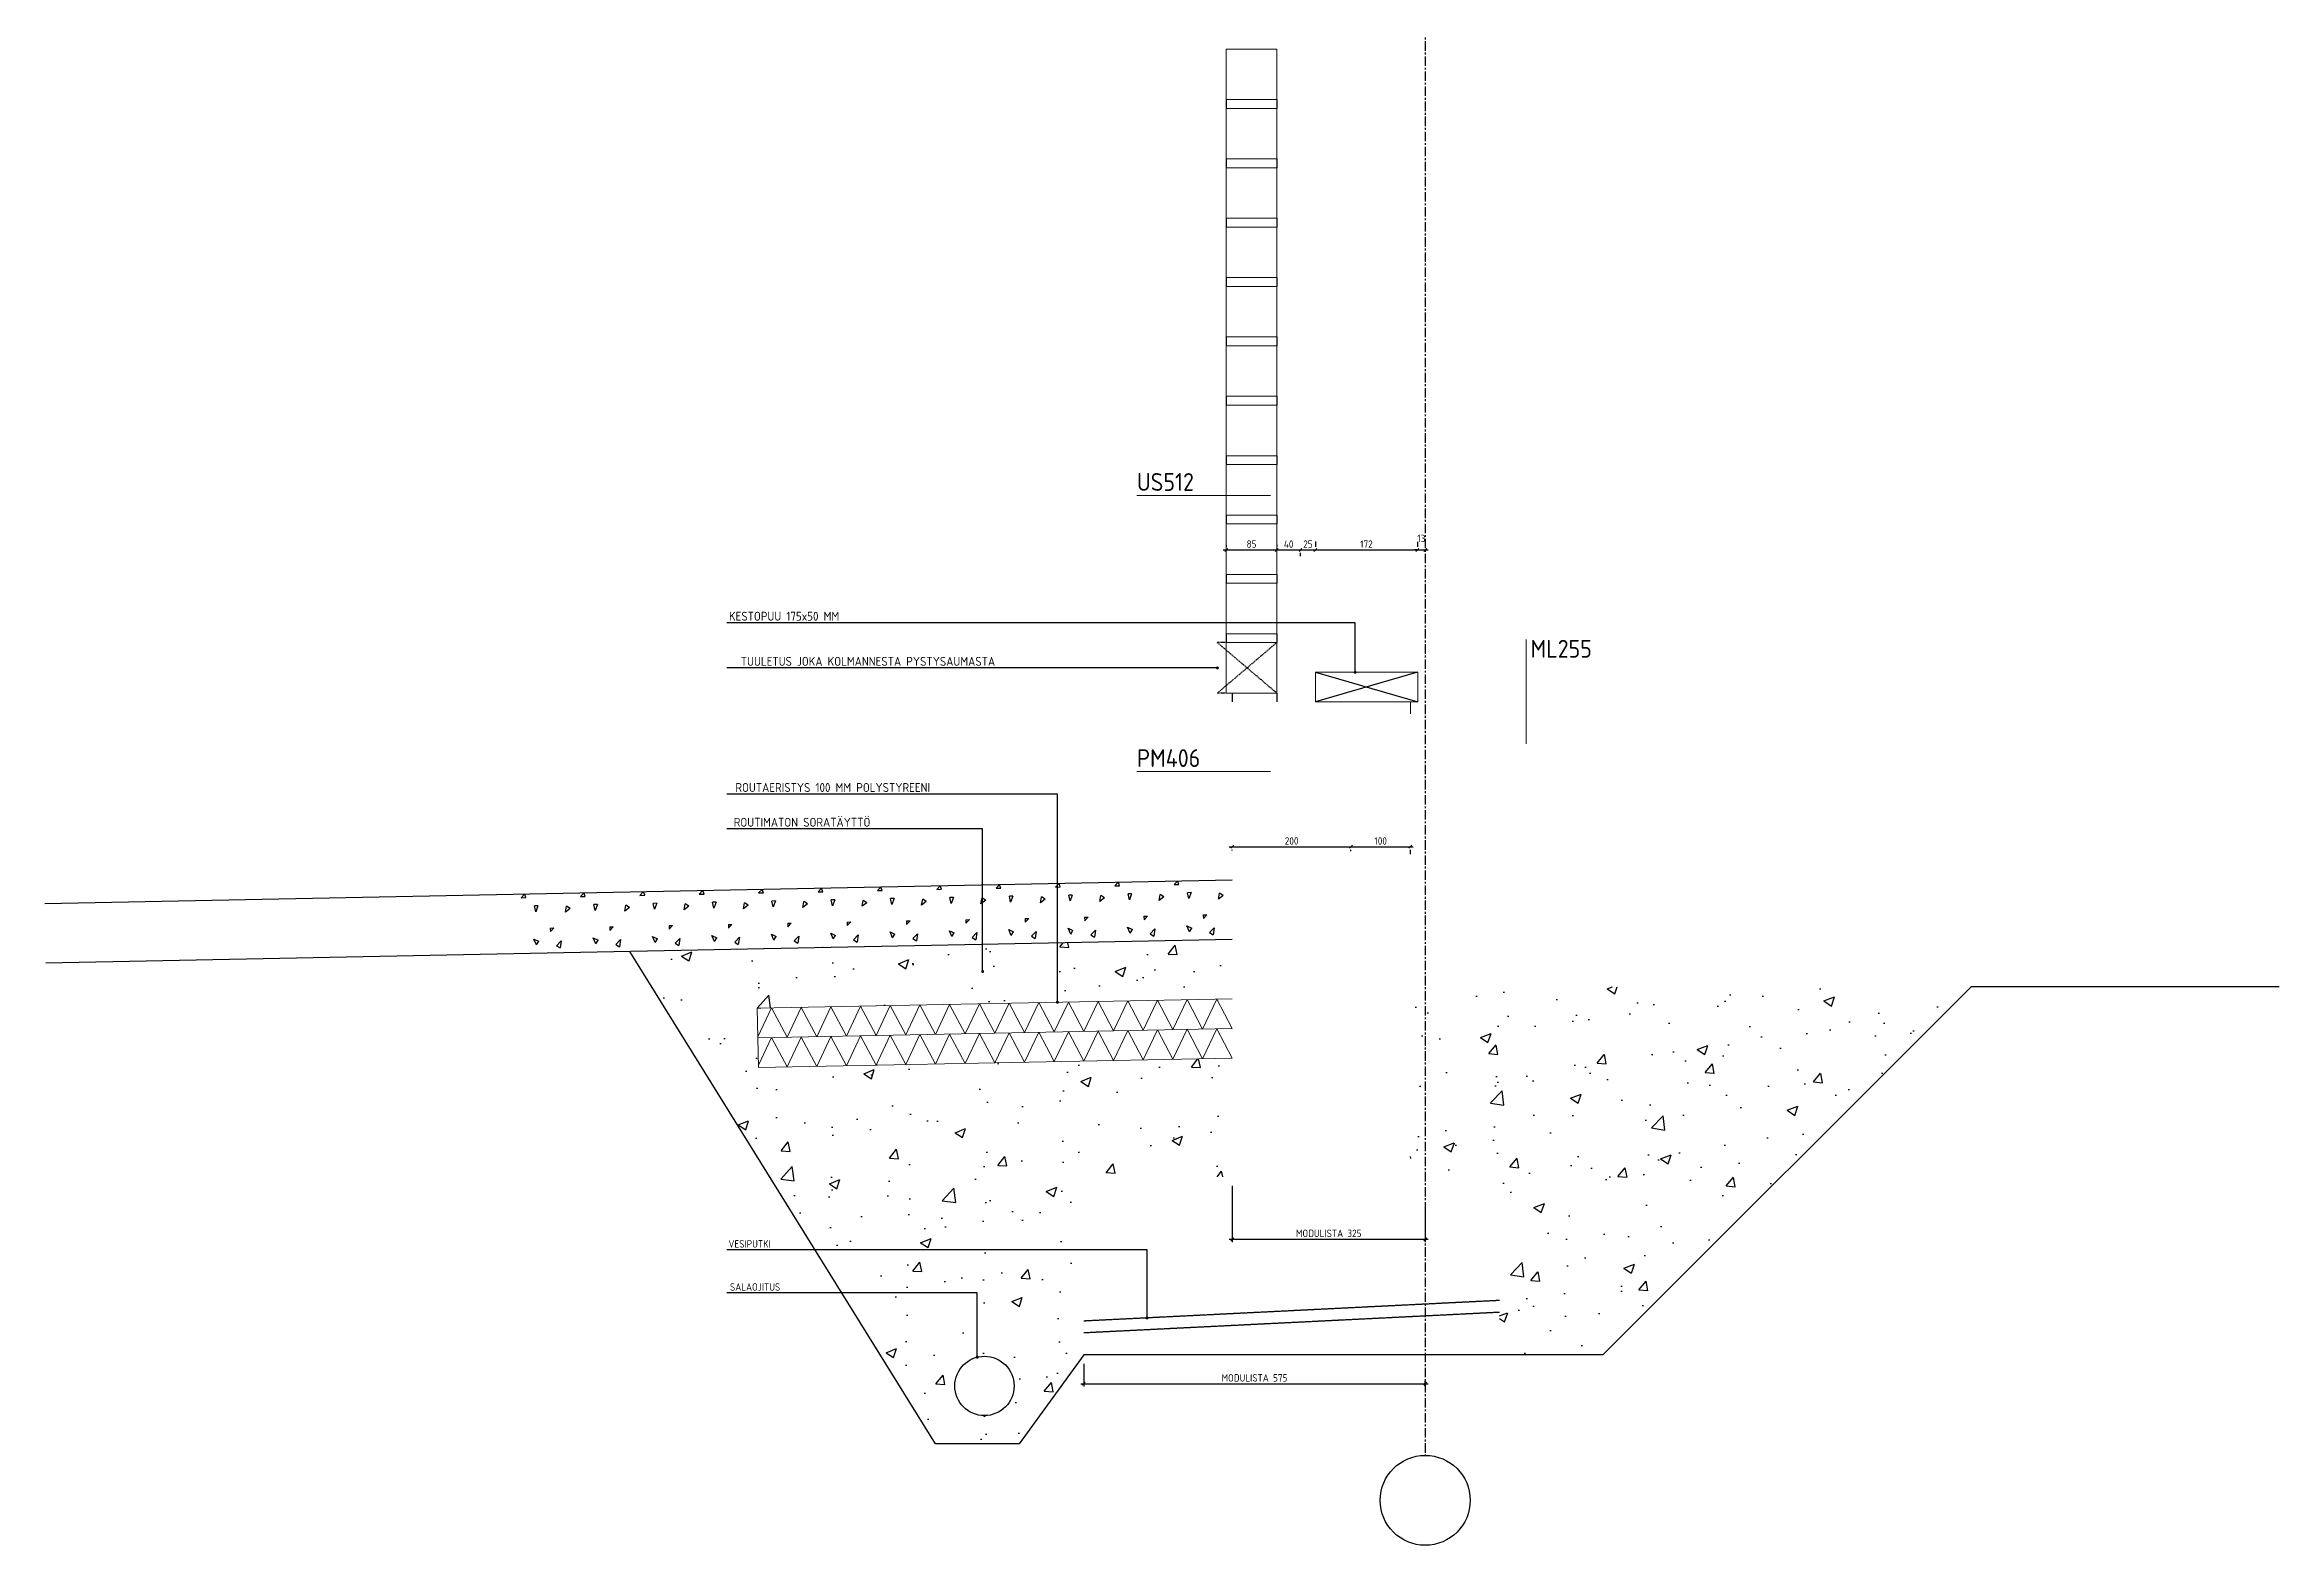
# Model space of a CAD drawing. Header units: millimetres. Extents: x 22254 to 26017, y 19579 to 28616.
# Drawn here: x 22254 to 26017, y 19579 to 22108 of the extents above; entities that cross this region are included whole.
import ezdxf

# ---------------------------------------------------------------- set-up
doc = ezdxf.new("R2010")
doc.units = ezdxf.units.MM
doc.header["$LTSCALE"] = 0.5
for name, pattern in [('CENTER', [50.8, 31.75, -6.35, 6.35, -6.35]), ('HIDDEN', [9.525, 6.35, -3.175]), ('HIDDEN2', [4.7625, 3.175, -1.5875])]:
    doc.linetypes.add(name, pattern=pattern)
for name, color, linetype in [('AR-----D2_TAYDMITAT', 9, 'Continuous'), ('AR-----G0_MODUULIT', 8, 'Continuous'), ('AR-----H0_RASTERIT', 8, 'Continuous'), ('AR-----P7_PIILOVIIVAT', 8, 'HIDDEN'), ('ARF6000E0_PINNAT', 8, 'Continuous')]:
    doc.layers.add(name, color=color, linetype=linetype)
for name, color, linetype, lineweight in [('AR-----H10_KIVI', 1, 'Continuous', 0), ('AR-----H12_PUU', 7, 'Continuous', 0), ('AR-----H16_ERISTE', 8, 'Continuous', 0), ('AR-----J1_DETMERK', 9, 'Continuous', 0), ('AR-----T0_TEKSTIT', 9, 'Continuous', 0)]:
    doc.layers.add(name, color=color, linetype=linetype, lineweight=lineweight)
doc.styles.get("Standard").update_dxf_attribs({"font": 'isocp.shx'})
doc.dimstyles.new('1-5', dxfattribs={"dimscale": 5, "dimtxt": 2.5, "dimasz": 1, "dimexe": 1, "dimexo": 3, "dimgap": 0.7, "dimtad": 1, "dimtoh": 1, "dimdec": 0, "dimzin": 12, "dimdsep": 46, "dimtxsty": 'Standard', "dimblk": 'OBLIQUE', "dimcen": 2, "dimdle": 1, "dimadec": 1, "dimazin": 0, "dimtfac": 1, "dimtdec": 0, "dimtmove": 2, "dimatfit": 0, "dimldrblk": 'DOT', "dimfxl": 1, "dimtolj": 1, "dimtzin": 0, "dimarcsym": 0})

# ---------------------------------------------------------------- blocks, each defined once
blk = doc.blocks.new('_Dot')
at = {"color": 0, "linetype": 'ByBlock', "lineweight": -2}
blk.add_line((-0.5, 0), (-1, 0), dxfattribs=at)
at = {"color": 0, "linetype": 'ByBlock', "const_width": 0.5}
blk.add_lwpolyline([(-0.25, 0, 1), (0.25, 0, 1)], format="xyb", close=True, dxfattribs=at)
blk = doc.blocks.new('_Oblique')
at = {"color": 0, "lineweight": -2}
blk.add_line((-0.5, -0.5), (0.5, 0.5), dxfattribs=at)
blk = doc.blocks.new('rt2')
blk.add_line((0, 440), (0, -440))
blk.add_attdef('RT', (38, 286), '', height=150)
blk = doc.blocks.new('rt')
blk.add_line((-563, 0), (563, 0))
blk.add_attdef('RT', (-563, 39), '', height=150)
blk = doc.blocks.new('*D41')
at = {"layer": 'AR-----D2_TAYDMITAT', "color": 0, "lineweight": -2, "transparency": 16777216}
for p, q in [((24248.5, 20756.1), (24458.5, 20756.1)), ((24253.5, 20749.8), (24253.5, 20751.1)), ((24453.5, 20748.7), (24453.5, 20751.1))]:
    blk.add_line(p, q, dxfattribs=at)
at = {"layer": 'DefPoints', "color": 0, "transparency": 16777216}
for p in [(24253.5, 20764.8), (24453.5, 20763.7), (24453.5, 20756.1)]:
    blk.add_point(p, dxfattribs=at)
at = {"layer": 'AR-----D2_TAYDMITAT', "color": 0, "lineweight": -2, "transparency": 16777216, "xscale": 5, "yscale": 5, "zscale": 5, "rotation": 180}
blk.add_blockref('_Oblique', (24253.5, 20756.1), dxfattribs=at)
at = {"layer": 'AR-----D2_TAYDMITAT', "color": 0, "lineweight": -2, "transparency": 16777216, "xscale": 5, "yscale": 5, "zscale": 5}
blk.add_blockref('_Oblique', (24453.5, 20756.1), dxfattribs=at)
at = {"layer": 'AR-----D2_TAYDMITAT', "color": 0, "transparency": 16777216, "insert": (24353.5, 20765.8), "char_height": 12.5, "attachment_point": 5}
blk.add_mtext('\\A1;200', dxfattribs=at)
blk = doc.blocks.new('*D42')
at = {"layer": 'AR-----D2_TAYDMITAT', "color": 0, "lineweight": -2, "transparency": 16777216}
for p, q in [((24448.5, 20756.1), (24558.5, 20756.1)), ((24453.5, 20748.7), (24453.5, 20751.1)), ((24553.5, 20743.5), (24553.5, 20751.1))]:
    blk.add_line(p, q, dxfattribs=at)
at = {"layer": 'DefPoints', "color": 0, "transparency": 16777216}
for p in [(24453.5, 20763.7), (24553.5, 20758.5), (24553.5, 20756.1)]:
    blk.add_point(p, dxfattribs=at)
at = {"layer": 'AR-----D2_TAYDMITAT', "color": 0, "lineweight": -2, "transparency": 16777216, "xscale": 5, "yscale": 5, "zscale": 5, "rotation": 180}
blk.add_blockref('_Oblique', (24453.5, 20756.1), dxfattribs=at)
at = {"layer": 'AR-----D2_TAYDMITAT', "color": 0, "lineweight": -2, "transparency": 16777216, "xscale": 5, "yscale": 5, "zscale": 5}
blk.add_blockref('_Oblique', (24553.5, 20756.1), dxfattribs=at)
at = {"layer": 'AR-----D2_TAYDMITAT', "color": 0, "transparency": 16777216, "insert": (24503.5, 20765.8), "char_height": 12.5, "attachment_point": 5}
blk.add_mtext('\\A1;100', dxfattribs=at)
blk = doc.blocks.new('*D43')
at = {"layer": 'AR-----D2_TAYDMITAT', "color": 0, "lineweight": -2, "transparency": 16777216}
for p, q in [((24243.5, 21264.7), (24243.5, 21261.2)), ((24328.5, 21264.7), (24328.5, 21261.2)), ((24238.5, 21256.2), (24333.5, 21256.2))]:
    blk.add_line(p, q, dxfattribs=at)
at = {"layer": 'DefPoints', "color": 0, "transparency": 16777216}
for p in [(24243.5, 21249.7), (24328.5, 21256.2), (24328.5, 21249.7)]:
    blk.add_point(p, dxfattribs=at)
at = {"layer": 'AR-----D2_TAYDMITAT', "color": 0, "lineweight": -2, "transparency": 16777216, "xscale": 5, "yscale": 5, "zscale": 5, "rotation": 180}
blk.add_blockref('_Oblique', (24243.5, 21256.2), dxfattribs=at)
at = {"layer": 'AR-----D2_TAYDMITAT', "color": 0, "lineweight": -2, "transparency": 16777216, "xscale": 5, "yscale": 5, "zscale": 5}
blk.add_blockref('_Oblique', (24328.5, 21256.2), dxfattribs=at)
at = {"layer": 'AR-----D2_TAYDMITAT', "color": 0, "transparency": 16777216, "insert": (24286, 21266), "char_height": 12.5, "attachment_point": 5}
blk.add_mtext('\\A1;85', dxfattribs=at)
blk = doc.blocks.new('*D44')
at = {"layer": 'AR-----D2_TAYDMITAT', "color": 0, "lineweight": -2, "transparency": 16777216}
for p, q in [((24328.5, 21264.7), (24328.5, 21261.2)), ((24323.5, 21256.2), (24373.5, 21256.2)), ((24368.5, 21245.6), (24368.5, 21251.2))]:
    blk.add_line(p, q, dxfattribs=at)
at = {"layer": 'DefPoints', "color": 0, "transparency": 16777216}
for p in [(24328.5, 21249.7), (24368.5, 21260.6), (24368.5, 21256.2)]:
    blk.add_point(p, dxfattribs=at)
at = {"layer": 'AR-----D2_TAYDMITAT', "color": 0, "lineweight": -2, "transparency": 16777216, "xscale": 5, "yscale": 5, "zscale": 5, "rotation": 180}
blk.add_blockref('_Oblique', (24328.5, 21256.2), dxfattribs=at)
at = {"layer": 'AR-----D2_TAYDMITAT', "color": 0, "lineweight": -2, "transparency": 16777216, "xscale": 5, "yscale": 5, "zscale": 5}
blk.add_blockref('_Oblique', (24368.5, 21256.2), dxfattribs=at)
at = {"layer": 'AR-----D2_TAYDMITAT', "color": 0, "transparency": 16777216, "insert": (24348.5, 21266), "char_height": 12.5, "attachment_point": 5}
blk.add_mtext('\\A1;40', dxfattribs=at)
blk = doc.blocks.new('*D45')
at = {"layer": 'AR-----D2_TAYDMITAT', "color": 0, "lineweight": -2, "transparency": 16777216}
for p, q in [((24393.5, 21270.5), (24393.5, 21261.2)), ((24363.5, 21256.2), (24398.5, 21256.2)), ((24368.5, 21245.6), (24368.5, 21251.2))]:
    blk.add_line(p, q, dxfattribs=at)
at = {"layer": 'DefPoints', "color": 0, "transparency": 16777216}
for p in [(24368.5, 21260.6), (24393.5, 21256.2), (24393.5, 21255.5)]:
    blk.add_point(p, dxfattribs=at)
at = {"layer": 'AR-----D2_TAYDMITAT', "color": 0, "lineweight": -2, "transparency": 16777216, "xscale": 5, "yscale": 5, "zscale": 5, "rotation": 180}
blk.add_blockref('_Oblique', (24368.5, 21256.2), dxfattribs=at)
at = {"layer": 'AR-----D2_TAYDMITAT', "color": 0, "lineweight": -2, "transparency": 16777216, "xscale": 5, "yscale": 5, "zscale": 5}
blk.add_blockref('_Oblique', (24393.5, 21256.2), dxfattribs=at)
at = {"layer": 'AR-----D2_TAYDMITAT', "color": 0, "transparency": 16777216, "insert": (24381, 21266), "char_height": 12.5, "attachment_point": 5}
blk.add_mtext('\\A1;25', dxfattribs=at)
blk = doc.blocks.new('*D46')
at = {"layer": 'AR-----D2_TAYDMITAT', "color": 0, "lineweight": -2, "transparency": 16777216}
for p, q in [((24393.5, 21270.5), (24393.5, 21261.2)), ((24565.5, 21269.7), (24565.5, 21261.2)), ((24388.5, 21256.2), (24570.5, 21256.2))]:
    blk.add_line(p, q, dxfattribs=at)
at = {"layer": 'DefPoints', "color": 0, "transparency": 16777216}
for p in [(24393.5, 21255.5), (24565.5, 21256.2), (24565.5, 21254.7)]:
    blk.add_point(p, dxfattribs=at)
at = {"layer": 'AR-----D2_TAYDMITAT', "color": 0, "lineweight": -2, "transparency": 16777216, "xscale": 5, "yscale": 5, "zscale": 5, "rotation": 180}
blk.add_blockref('_Oblique', (24393.5, 21256.2), dxfattribs=at)
at = {"layer": 'AR-----D2_TAYDMITAT', "color": 0, "lineweight": -2, "transparency": 16777216, "xscale": 5, "yscale": 5, "zscale": 5}
blk.add_blockref('_Oblique', (24565.5, 21256.2), dxfattribs=at)
at = {"layer": 'AR-----D2_TAYDMITAT', "color": 0, "transparency": 16777216, "insert": (24479.5, 21266), "char_height": 12.5, "attachment_point": 5}
blk.add_mtext('\\A1;172', dxfattribs=at)
blk = doc.blocks.new('*D47')
at = {"layer": 'AR-----D2_TAYDMITAT', "color": 0, "lineweight": -2, "transparency": 16777216}
for p, q in [((24565.5, 21269.7), (24565.5, 21261.2)), ((24578.5, 21268), (24578.5, 21261.2)), ((24565.5, 21256.2), (24560.5, 21256.2)), ((24565.5, 21256.2), (24578.5, 21256.2)), ((24578.5, 21256.2), (24583.5, 21256.2))]:
    blk.add_line(p, q, dxfattribs=at)
at = {"layer": 'DefPoints', "color": 0, "transparency": 16777216}
for p in [(24565.5, 21254.7), (24578.5, 21256.2), (24578.5, 21253)]:
    blk.add_point(p, dxfattribs=at)
at = {"layer": 'AR-----D2_TAYDMITAT', "color": 0, "lineweight": -2, "transparency": 16777216, "xscale": 5, "yscale": 5, "zscale": 5}
blk.add_blockref('_Oblique', (24565.5, 21256.2), dxfattribs=at)
at = {"layer": 'AR-----D2_TAYDMITAT', "color": 0, "lineweight": -2, "transparency": 16777216, "xscale": 5, "yscale": 5, "zscale": 5, "rotation": 180}
blk.add_blockref('_Oblique', (24578.5, 21256.2), dxfattribs=at)
at = {"layer": 'AR-----D2_TAYDMITAT', "color": 0, "transparency": 16777216, "insert": (24572, 21275.5), "char_height": 12.5, "attachment_point": 5}
blk.add_mtext('\\A1;13', dxfattribs=at)
blk = doc.blocks.new('*D48')
at = {"layer": 'AR-----D2_TAYDMITAT', "color": 0, "lineweight": -2, "transparency": 16777216}
for p, q in [((24003.5, 19885), (24003.5, 19846.4)), ((23998.5, 19851.4), (24583.5, 19851.4)), ((24578.5, 19847.2), (24578.5, 19856.4))]:
    blk.add_line(p, q, dxfattribs=at)
at = {"layer": 'DefPoints', "color": 0, "transparency": 16777216}
for p in [(24003.5, 19900), (24578.5, 19851.4), (24578.5, 19832.2)]:
    blk.add_point(p, dxfattribs=at)
at = {"layer": 'AR-----D2_TAYDMITAT', "color": 0, "lineweight": -2, "transparency": 16777216, "xscale": 5, "yscale": 5, "zscale": 5, "rotation": 180}
blk.add_blockref('_Oblique', (24003.5, 19851.4), dxfattribs=at)
at = {"layer": 'AR-----D2_TAYDMITAT', "color": 0, "lineweight": -2, "transparency": 16777216, "xscale": 5, "yscale": 5, "zscale": 5}
blk.add_blockref('_Oblique', (24578.5, 19851.4), dxfattribs=at)
at = {"layer": 'AR-----D2_TAYDMITAT', "color": 0, "transparency": 16777216, "insert": (24291, 19861.2), "char_height": 12.5, "attachment_point": 5}
blk.add_mtext('\\A1;MODULISTA 575', dxfattribs=at)
blk = doc.blocks.new('*D49')
at = {"layer": 'AR-----D2_TAYDMITAT', "color": 0, "lineweight": -2, "transparency": 16777216}
for p, q in [((24253.5, 20185), (24253.5, 20089.8)), ((24578.5, 20147.6), (24578.5, 20089.8)), ((24248.5, 20094.8), (24583.5, 20094.8))]:
    blk.add_line(p, q, dxfattribs=at)
at = {"layer": 'DefPoints', "color": 0, "transparency": 16777216}
for p in [(24253.5, 20200), (24578.5, 20162.6), (24578.5, 20094.8)]:
    blk.add_point(p, dxfattribs=at)
at = {"layer": 'AR-----D2_TAYDMITAT', "color": 0, "lineweight": -2, "transparency": 16777216, "xscale": 5, "yscale": 5, "zscale": 5, "rotation": 180}
blk.add_blockref('_Oblique', (24253.5, 20094.8), dxfattribs=at)
at = {"layer": 'AR-----D2_TAYDMITAT', "color": 0, "lineweight": -2, "transparency": 16777216, "xscale": 5, "yscale": 5, "zscale": 5}
blk.add_blockref('_Oblique', (24578.5, 20094.8), dxfattribs=at)
at = {"layer": 'AR-----D2_TAYDMITAT', "color": 0, "transparency": 16777216, "insert": (24416, 20104.7), "char_height": 12.5, "attachment_point": 5}
blk.add_mtext('\\A1;MODULISTA 325', dxfattribs=at)

msp = doc.modelspace()

# ---------------------------------------------------------------- hatches: boundary and pattern name
at = {"layer": 'AR-----H0_RASTERIT'}
h = msp.add_hatch(dxfattribs=at)
h.set_pattern_fill('MAANPINTA3', color=256, scale=100, style=0)
h.set_pattern_definition([(109.5807, (23467.807, 20478.294), (-1.9996, 99.98), [6.325, -309.903]), (181.146, (23488.08, 20464.7), (2, -99.98), [6, -94]), (147.456, (23542.19, 20459.78), (-403.9192, 191.9617), [7.211, -353.344]), (147.456, (23540.19, 20559.76), (-403.9192, 191.9617), [7.211, -353.344]), (1.146, (23459.81, 20478.13), (-2, 99.98), [8, -92]), (226.146, (23465.69, 20484.25), (-1.9996, 99.98), [8.485, -132.936]), (79.8358, (23534.314, 20453.62), (-1.9996, 99.98), [10.198, -499.704]), (218.016, (23542.19, 20459.78), (-493.901, -309.938), [10, -490]), (218.016, (23540.19, 20559.76), (-493.901, -309.938), [10, -490]), (218.016, (23538.19, 20659.74), (-493.901, -309.938), [10, -490]), (102.4557, (23484.284, 20454.62), (-1.9996, 99.98), [10.198, -499.704]), (249.3444, (23488.083, 20464.697), (-1.9996, 99.98), [10.77, -527.746]), (249.3444, (23588.063, 20466.697), (-1.9996, 99.98), [10.77, -527.746]), (327.456, (23517.437, 20497.29), (203.9592, -195.9608), [7.211, -353.344]), (327.456, (23515.44, 20597.27), (203.9592, -195.961), [7.211, -353.344]), (1.146, (23506.84, 20527.08), (-2, 99.98), [6, -94]), (57.456, (23483.404, 20498.61), (-1.9996, 99.98), [7.211, -353.344]), (57.456, (23583.384, 20500.61), (-1.9996, 99.98), [7.211, -353.344]), (46.146, (23506.96, 20521.086), (-1.9996, 99.98), [8.485, -132.936]), (271.146, (23506.84, 20527.08), (99.98, 2), [6, -94]), (334.581, (23479.205, 20508.53), (101.9796, -97.9805), [8.944, -214.6625]), (112.947, (23483.404, 20498.61), (-1.9996, 99.98), [10.77, -527.746]), (112.947, (23583.384, 20500.61), (-1.9996, 99.98), [10.77, -527.746]), (261.6834, (23525.275, 20505.449), (-1.9996, 99.98), [12.1655, -596.111]), (46.146, (23517.44, 20497.29), (-1.9996, 99.98), [11.314, -130.108])])
h.paths.add_polyline_path([(23055.6, 20676), (23057.6, 20576.1), (24253.5, 20600), (24253.5, 20700)])
h = msp.add_hatch(dxfattribs=at)
h.set_pattern_fill('AR-CONC', color=256, style=0)
h.set_pattern_definition([(51.146, (23454.69, 20434.02), (182.467, -12.293), [19.05, -209.55]), (356.146, (23454.69, 20434.02), (-39.056, 190.314), [15.24, -167.64]), (101.597, (23469.9, 20433), (143.41, 178.02), [16.19, -178.09]), (47.33, (23453.67, 20484.81), (271.866, -36.613), [28.575, -314.325]), (97.78, (23476.33, 20481.76), (232.41, 252.12), [24.285, -267.135]), (352.33, (23453.67, 20484.8), (232.41, 252.12), [22.86, -251.46]), (22.146, (23479.32, 20472.62), (153.63, -99.213), [19.05, -209.55]), (327.146, (23479.32, 20472.62), (58.107, 185.387), [15.24, -167.64]), (72.597, (23492.13, 20464.36), (211.736, 86.174), [16.19, -178.09]), (38.646, (23454.69, 20434.02), (1.3972, 84.6), [0, -165.608, 0, -170.18, 0, -168.275]), (8.646, (23454.69, 20434.02), (64.803, 101.497), [0, -97.028, 0, -161.798, 0, -64.135]), (328.646, (23398.06, 20432.89), (135.678, -3.0163), [0, -63.5, 0, -198.12, 0, -262.89]), (318.646, (23372.66, 20432.38), (147.591, 28.383), [0, -82.55, 0, -131.572, 0, -186.69])])
h.paths.add_polyline_path([(23239.2, 20579.7), (24253.5, 20600), (24253.5, 20500), (23453.7, 20484), (23455.7, 20384), (24253.5, 20400), (24253.5, 20200), (24003.5, 20200), (24003.5, 19900), (23894.4, 19750.1), (23753.9, 19750.1)])
edge = h.paths.add_edge_path(flags=16)
edge.add_arc((23836.2, 19847.6), 50, 0, 360)
h = msp.add_hatch(dxfattribs=at)
h.set_pattern_fill('AR-CONC', color=256, style=0)
h.set_pattern_definition([(50, (0, -3185.17), (182.1847, -15.9391), [19.05, -209.55]), (355, (0, -3185.17), (-35.2428, 191.0566), [15.24, -167.64]), (100.451, (15.18, -3186.5), (146.9425, 175.1167), [16.19, -178.09]), (46.1842, (0, -3134.37), (271.079, -42.0423), [28.575, -314.325]), (96.6356, (22.6, -3137.88), (237.4042, 247.4256), [24.285, -267.135]), (351.184, (0, -3134.37), (237.4046, 247.4251), [22.86, -251.46]), (21, (25.4, -3147.07), (151.6149, -102.2655), [19.05, -209.55]), (326, (25.4, -3147.07), (61.802, 184.188), [15.24, -167.64]), (71.4514, (38.03, -3155.6), (213.4165, 81.9229), [16.19, -178.09]), (37.5, (0, -3185.17), (3.0886, 84.55504), [0, -165.608, 0, -170.18, 0, -168.275]), (7.5, (0, -3185.17), (66.81966, 100.18057), [0, -97.028, 0, -161.798, 0, -64.135]), (327.5, (-56.64, -3185.17), (135.5906, -5.72874), [0, -63.5, 0, -198.12, 0, -262.89]), (317.5, (-82.04, -3185.17), (148.1292, 25.4265), [0, -82.55, 0, -131.572, 0, -186.69])])
h.paths.add_polyline_path([(25497.8, 20520), (24553.5, 20520), (24553.5, 20200), (24703.5, 20200), (24703.5, 19900), (24877.9, 19900)])

# ---------------------------------------------------------------- linework, layer by layer
at = {"layer": 'AR-----G0_MODUULIT', "linetype": 'CENTER'}
msp.add_line((24578.5, 28615.6), (24578.5, 19730.8), dxfattribs=at)
at = {"layer": 'AR-----G0_MODUULIT'}
msp.add_circle((24578.5, 19654.9), 75.8, dxfattribs=at)
at = {"layer": 'AR-----H10_KIVI'}
for points in [[(24243.5, 22100), (24328.5, 22100), (24328.5, 22015), (24243.5, 22015)], [(24243.5, 22000), (24328.5, 22000), (24328.5, 21915), (24243.5, 21915)], [(24243.5, 21900), (24328.5, 21900), (24328.5, 21815), (24243.5, 21815)], [(24243.5, 21800), (24328.5, 21800), (24328.5, 21715), (24243.5, 21715)], [(24243.5, 21700), (24328.5, 21700), (24328.5, 21615), (24243.5, 21615)], [(24243.5, 21600), (24328.5, 21600), (24328.5, 21515), (24243.5, 21515)], [(24243.5, 21500), (24328.5, 21500), (24328.5, 21415), (24243.5, 21415)], [(24243.5, 21400), (24328.5, 21400), (24328.5, 21315), (24243.5, 21315)], [(24243.5, 21300), (24328.5, 21300), (24328.5, 21215), (24243.5, 21215)], [(24243.5, 21200), (24328.5, 21200), (24328.5, 21115), (24243.5, 21115)], [(24243.5, 21100), (24328.5, 21100), (24328.5, 21015), (24243.5, 21015)]]:
    msp.add_lwpolyline(points, close=True, dxfattribs=at)
at = {"layer": 'AR-----H12_PUU'}
msp.add_line((24553.5, 20980), (24553.5, 21000), dxfattribs=at)
msp.add_lwpolyline([(24393.5, 21050), (24566, 21050), (24566, 21000), (24393.5, 21000)], close=True, dxfattribs=at)
at = {"layer": 'AR-----H16_ERISTE'}
for p, q in [((23453.7, 20484), (24253.5, 20500)), ((23455.7, 20384), (23453.7, 20484)), ((23653.7, 20487.5), (23654.1, 20488)), ((23653.7, 20437.5), (23654.1, 20438)), ((24253.5, 20400), (23455.7, 20384)), ((23656.1, 20388.1), (23655.6, 20388.5))]:
    msp.add_line(p, q, dxfattribs=at)
for points in [[(23454.6, 20436), (23477.7, 20484.5), (23503.7, 20435)], [(23503.7, 20435), (23527.7, 20485.5), (23553.7, 20436), (23577.7, 20486.5), (23603.7, 20437), (23627.7, 20487.5), (23653.6, 20438), (23677.6, 20488.5), (23703.6, 20439), (23727.6, 20489.5), (23753.6, 20440)], [(23753.6, 20440), (23777.6, 20490.5), (23803.6, 20441), (23827.6, 20491.5), (23853.6, 20442), (23877.6, 20492.5), (23903.6, 20443), (23927.6, 20493.5), (23953.6, 20444), (23977.6, 20494.5), (24003.6, 20445)], [(24003.6, 20445), (24027.6, 20495.5), (24053.6, 20446), (24077.6, 20496.5), (24103.6, 20447), (24127.6, 20497.5), (24153.5, 20448), (24177.5, 20498.5), (24203.5, 20449), (24227.5, 20499.5), (24253.5, 20450)], [(24253.5, 20450), (23454.7, 20434)], [(23503.7, 20385), (23527.7, 20435.5), (23553.7, 20386), (23577.7, 20436.5), (23603.7, 20387), (23627.7, 20437.5), (23653.6, 20388), (23677.6, 20438.5), (23703.6, 20389), (23727.6, 20439.5), (23753.6, 20390)], [(23753.6, 20390), (23777.6, 20440.5), (23803.6, 20391), (23827.6, 20441.5), (23853.6, 20392), (23877.6, 20442.5), (23903.6, 20393), (23927.6, 20443.5), (23953.6, 20394), (23977.6, 20444.5), (24003.6, 20395)], [(24003.6, 20395), (24027.6, 20445.5), (24053.6, 20396), (24077.6, 20446.5), (24103.6, 20397), (24127.6, 20447.5), (24153.5, 20398), (24177.5, 20448.5), (24203.5, 20399), (24227.5, 20449.5), (24253.5, 20400)], [(23455.6, 20388), (23477.7, 20434.5), (23503.7, 20385)]]:
    msp.add_lwpolyline(points, dxfattribs=at)
at = {"layer": 'AR-----P7_PIILOVIIVAT', "ltscale": 0.2}
for p, q in [((24703.5, 19991.6), (24003.5, 19956.9)), ((24703.5, 19971.6), (24003.5, 19936.9))]:
    msp.add_line(p, q, dxfattribs=at)
at = {"layer": 'ARF6000E0_PINNAT'}
for p, q in [((24243.5, 22015), (24243.5, 22000)), ((24328.5, 22015), (24328.5, 22000)), ((24243.5, 21915), (24243.5, 21900)), ((24328.5, 21915), (24328.5, 21900)), ((24243.5, 21815), (24243.5, 21800)), ((24328.5, 21815), (24328.5, 21800)), ((24243.5, 21715), (24243.5, 21700)), ((24328.5, 21715), (24328.5, 21700)), ((24243.5, 21615), (24243.5, 21600)), ((24328.5, 21615), (24328.5, 21600)), ((24243.5, 21515), (24243.5, 21500)), ((24328.5, 21515), (24328.5, 21500)), ((24243.5, 21415), (24243.5, 21400)), ((24328.5, 21415), (24328.5, 21400)), ((24243.5, 21315), (24243.5, 21300)), ((24328.5, 21315), (24328.5, 21300)), ((24243.5, 21215), (24243.5, 21200)), ((24328.5, 21215), (24328.5, 21200)), ((24243.5, 21115), (24243.5, 21100)), ((24328.5, 21115), (24328.5, 21100)), ((24565.5, 21050), (24393.5, 21000)), ((24393.5, 21050), (24566, 21000)), ((24253.5, 21015), (24253.5, 21000)), ((24328.5, 21015), (24328.5, 21000))]:
    msp.add_line(p, q, dxfattribs=at)
at = {"layer": 'ARF6000E0_PINNAT', "linetype": 'HIDDEN2'}
for p, q in [((24328.5, 21100), (24228.5, 21015)), ((24328.5, 21015), (24228.5, 21100)), ((24243.5, 21100), (24228.5, 21100)), ((24243.5, 21015), (24228.5, 21015))]:
    msp.add_line(p, q, dxfattribs=at)
at = {"layer": 'ARF6000E0_PINNAT'}
for points in [[(24253.5, 20700), (22253.5, 20660)], [(24253.5, 20600), (22255.5, 20560)], [(26016.9, 20520), (25497.8, 20520), (24877.9, 19900), (24003.5, 19900), (23894.4, 19750.1), (23753.9, 19750.1), (23239.2, 20579.7)]]:
    msp.add_lwpolyline(points, dxfattribs=at)
msp.add_circle((23836.2, 19847.6), 50, dxfattribs=at)

# ---------------------------------------------------------------- block references
at = {"layer": 'AR-----J1_DETMERK', "xscale": 0.1999999999970896, "yscale": 0.1999999999970896, "zscale": 0.1999999999970896}
for name, p, values in [('rt', (24205.6, 21347.9), {'RT': 'US512'}), ('rt2', (24748.3, 21017.5), {'RT': 'ML255'}), ('rt', (24205.6, 20882.7), {'RT': 'PM406'})]:
    msp.add_blockref(name, p, dxfattribs=at).add_auto_attribs(values)

# ---------------------------------------------------------------- texts
at = {"layer": 'AR-----T0_TEKSTIT', "attachment_point": 9}
for s, insert, char_height in [('\\A1;KESTOPUU 175x50 MM', (23591.6, 21137), 15), ('\\A1;TUULETUS JOKA KOLMANNESTA PYSTYSAUMASTA', (23854.2, 21060.9), 15), ('\\A1;ROUTAERISTYS 100 MM POLYSTYREENI', (23744.6, 20848.4), 15), ('\\A1;ROUTIMATON SORATÄYTTÖ', (23644.1, 20789.8), 15), ('\\A1;VESIPUTKI', (23476.4, 20080.7), 12.5), ('\\A1;SALAOJITUS', (23492.3, 20008.1), 12.5)]:
    msp.add_mtext(s, dxfattribs=dict(at, insert=insert, char_height=char_height))

# ---------------------------------------------------------------- dimensions: what is measured, and where the dimension line sits
at = {"layer": 'AR-----D2_TAYDMITAT'}
for base, p1, p2, picture, middle in [((24328.5, 21256.2), (24243.5, 21249.7), (24328.5, 21249.7), '*D43', (24286, 21266)), ((24368.5, 21256.2), (24328.5, 21249.7), (24368.5, 21260.6), '*D44', (24348.5, 21266)), ((24393.5, 21256.2), (24368.5, 21260.6), (24393.5, 21255.5), '*D45', (24381, 21266)), ((24565.5, 21256.2), (24393.5, 21255.5), (24565.5, 21254.7), '*D46', (24479.5, 21266)), ((24578.5, 21256.2), (24565.5, 21254.7), (24578.5, 21253), '*D47', (24572, 21275.5)), ((24453.5, 20756.1), (24253.5, 20764.8), (24453.5, 20763.7), '*D41', (24353.5, 20765.8)), ((24553.5, 20756.1), (24453.5, 20763.7), (24553.5, 20758.5), '*D42', (24503.5, 20765.8))]:
    dim = msp.add_linear_dim(base=base, p1=p1, p2=p2, dimstyle='1-5', dxfattribs=at)
    dim.commit()
    dim.dimension.update_dxf_attribs({"geometry": picture, "text_midpoint": middle})
for base, p1, p2, picture, middle in [((24578.5, 20094.8), (24253.5, 20200), (24578.5, 20162.6), '*D49', (24416, 20104.7)), ((24578.5, 19851.4), (24003.5, 19900), (24578.5, 19832.2), '*D48', (24291, 19861.2))]:
    dim = msp.add_linear_dim(base=base, p1=p1, p2=p2, text='MODULISTA <>', dimstyle='1-5', dxfattribs=at)
    dim.commit()
    dim.dimension.update_dxf_attribs({"geometry": picture, "text_midpoint": middle})

# ---------------------------------------------------------------- leaders
at = {"layer": 'AR-----T0_TEKSTIT', "annotation_type": 0, "has_hookline": 1, "hookline_direction": 1}
for points, text_width in [([(24460.6, 21050), (24460.6, 21133.5), (23595.1, 21133.5)], 189.1), ([(24228.5, 21057.4), (23857.7, 21057.4)], 451.6), ([(23959.1, 20494.1), (23959.1, 20844.9), (23748.1, 20844.9)], 342), ([(23833.2, 20546), (23833.2, 20786.3), (23647.6, 20786.3)], 241.5), ([(24110, 19962.1), (24110, 20077.2), (23479.9, 20077.2)], 73.8), ([(23824, 19896.1), (23824, 20004.6), (23495.8, 20004.6)], 89.7)]:
    msp.add_leader(points, dimstyle='1-5', dxfattribs=dict(at, text_width=text_width))

doc.saveas('drawing.dxf')
